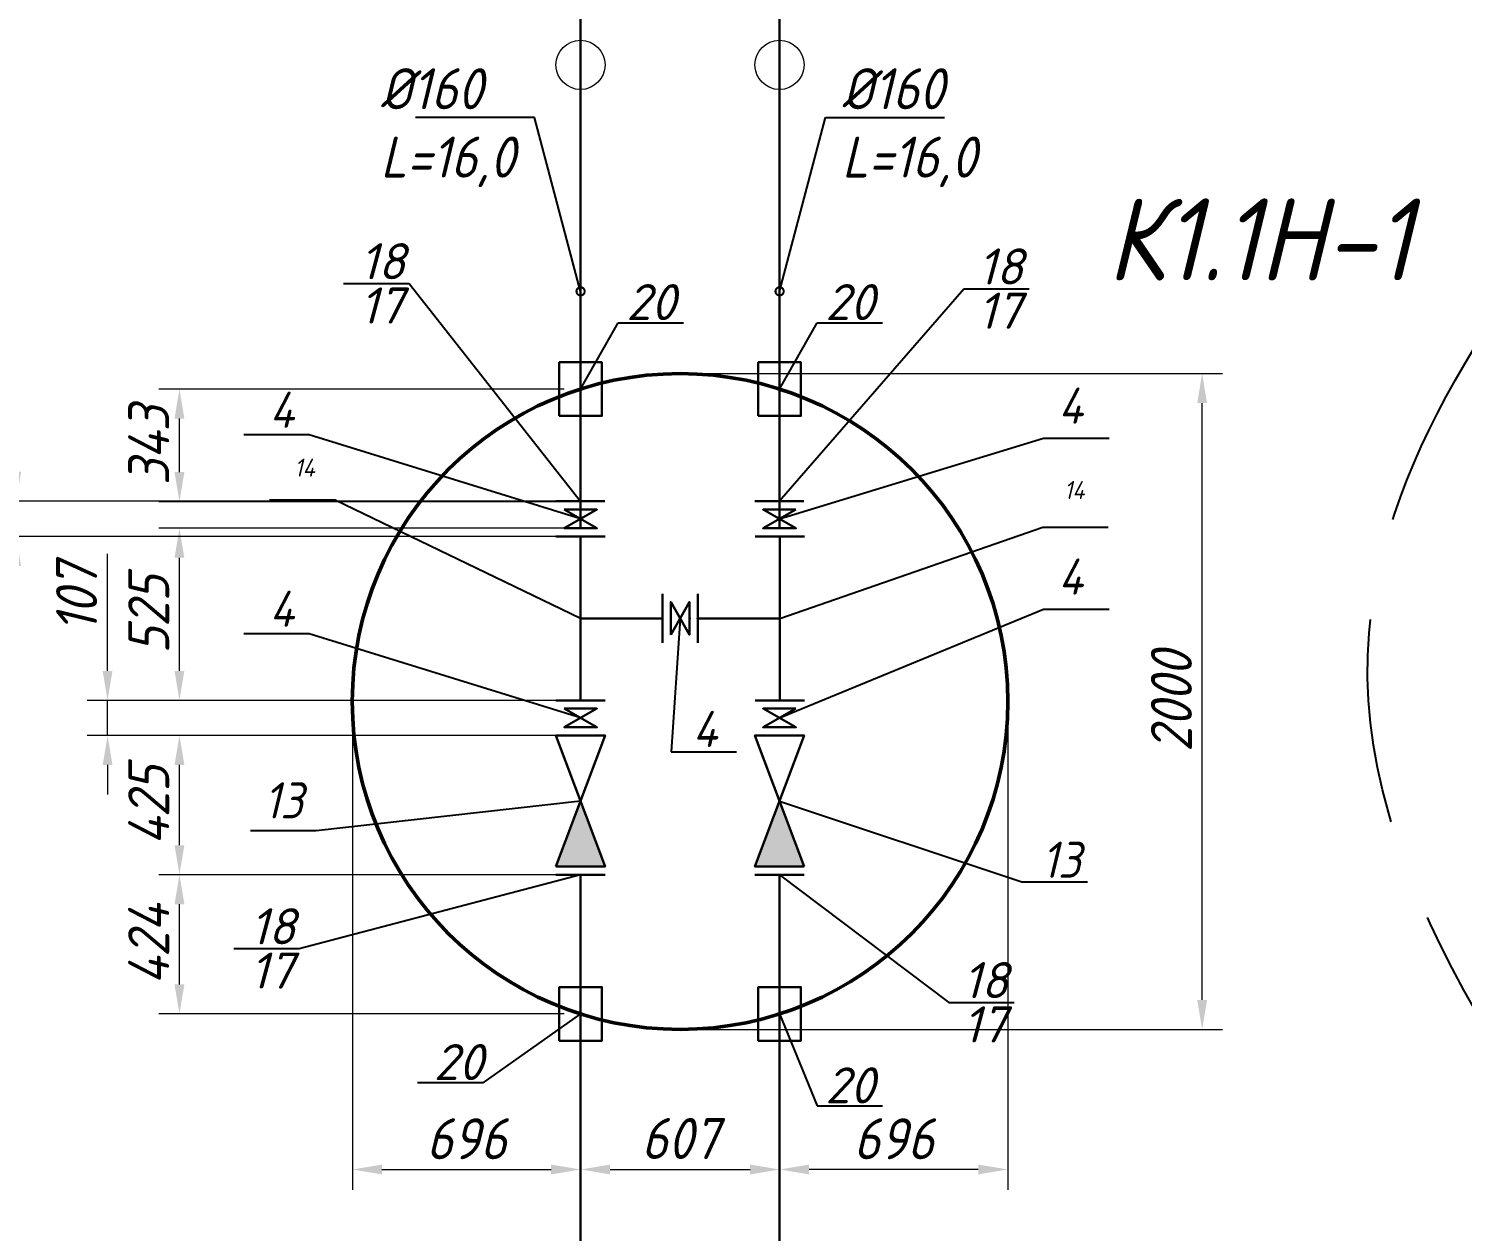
# Model space of a CAD drawing. Header units: metres. Extents: x 595374 to 595655, y 559668 to 560182.
# Drawn here: x 595419.4 to 595506.9, y 559724.9 to 559798.3 of the extents above; entities that cross this region are included whole.
import ezdxf
from ezdxf import colors
from ezdxf.entities.mleader import LeaderData, LeaderLine
from ezdxf.math import Vec2, Vec3

# ---------------------------------------------------------------- set-up
doc = ezdxf.new("R2010")
doc.units = ezdxf.units.M
doc.linetypes.add('HIDDEN', pattern=[0.375, 0.25, -0.125])
doc.layers.get('Defpoints').update_dxf_attribs({"color": 110, "lineweight": 30})
doc.layers.add('.Размер', color=7, linetype='Continuous')
doc.layers.add('Пересечения трубопроводы', color=7, linetype='Continuous')
doc.layers.add('_dy150', color=7, linetype='Continuous', lineweight=30, true_color=0xc097c6)
doc.layers.add('_Деталировка_Марка', color=7, linetype='Continuous', true_color=0x0090ba)
doc.styles.add('ISO Italic', font='isocpeui.ttf', dxfattribs={"width": 0.9})
doc.dimstyles.new('ISO Italic 2.5 50', dxfattribs={"dimscale": 0, "dimtxt": 2.5, "dimasz": 1.8, "dimexe": 1.25, "dimexo": 1, "dimtad": 1, "dimdec": 0, "dimlfac": 50, "dimdsep": 46, "dimtxsty": 'ISO Italic', "dimcen": 2.2, "dimadec": 0, "dimazin": 3, "dimtfac": 1, "dimtdec": 0, "dimtmove": 0, "dimatfit": 3, "dimfxl": 1, "dimtfill": 1, "dimlwd": 9, "dimlwe": 9, "dimarcsym": 0})

# ---------------------------------------------------------------- blocks, each defined once
blk = doc.blocks.new('*U45')
for p in [(-5.5, 0), (5.5, 0), (0, -5.5)]:
    blk.add_point(p)
at = {"layer": '_dy150'}
for p, q in [((-5, 1.5), (-5, -1.5)), ((5, 1.5), (5, -1.5)), ((-5, 0), (5, 0)), ((0, 0), (0, -5)), ((1.5, -5), (-1.5, -5))]:
    blk.add_line(p, q, dxfattribs=at)
at = {"layer": '_Деталировка_Марка'}
for p, q in [((-7.208, 14.976), (-7.208, 18.976)), ((0, 0), (-7.208, 14.976))]:
    blk.add_line(p, q, dxfattribs=at)
at = {"flags": 1}
for tag, p in [('НАИМЕНОВАНИЕ_1', (6.542, 0.905)), ('МАРКА_1', (6.552, -2.181))]:
    blk.add_attdef(tag, p, '', height=2.2, dxfattribs=at)
at = {"layer": '_Деталировка_Марка', "style": 'ISO Italic', "width": 0.9}
blk.add_attdef('ПОЗИЦИЯ_1', (-9.745, 18.419), '', height=2.2, rotation=270, dxfattribs=at)
blk = doc.blocks.new('*U38')
for p in [(1.07, 0), (-1.07, 0)]:
    blk.add_point(p)
at = {"layer": '_dy150', "flags": 128}
blk.add_lwpolyline([(-0.57, 1), (0.57, -1), (0.57, 1), (-0.57, -1)], close=True, dxfattribs=at)
at = {"layer": '_Деталировка_Марка'}
for p, q in [((0, 0), (-0.55, 8.145)), ((-0.55, 8.145), (3.45, 8.145))]:
    blk.add_line(p, q, dxfattribs=at)
at = {"flags": 1}
for tag, p in [('НАИМЕНОВАНИЕ_1', (1.644, 0.67)), ('МАРКА_1', (1.644, -3.101))]:
    blk.add_attdef(tag, p, '', height=2.2, dxfattribs=at)
at = {"layer": '_Деталировка_Марка', "style": 'ISO Italic', "width": 0.9}
blk.add_attdef('ПОЗИЦИЯ_1', (0.778, 5.642), '', height=2.2, dxfattribs=at)
blk = doc.blocks.new('*U36')
for p in [(-5.5, 0), (5.5, 0), (0, -5.5)]:
    blk.add_point(p)
at = {"layer": '_dy150'}
for p, q in [((-5, 1.5), (-5, -1.5)), ((5, 1.5), (5, -1.5)), ((-5, 0), (5, 0)), ((0, 0), (0, -5)), ((1.5, -5), (-1.5, -5))]:
    blk.add_line(p, q, dxfattribs=at)
at = {"layer": '_Деталировка_Марка'}
for p, q in [((-5.555, 16.043), (-5.555, 20.043)), ((0, 0), (-5.555, 16.043))]:
    blk.add_line(p, q, dxfattribs=at)
at = {"flags": 1}
for tag, p in [('НАИМЕНОВАНИЕ_1', (6.542, 0.905)), ('МАРКА_1', (6.552, -2.181))]:
    blk.add_attdef(tag, p, '', height=2.2, dxfattribs=at)
at = {"layer": '_Деталировка_Марка', "style": 'ISO Italic', "width": 0.9}
blk.add_attdef('ПОЗИЦИЯ_1', (-8.38, 19.272), '', height=2.2, rotation=270, dxfattribs=at)
blk = doc.blocks.new('*U46')
for p in [(1.07, 0), (-1.07, 0)]:
    blk.add_point(p)
at = {"layer": '_dy150', "flags": 128}
blk.add_lwpolyline([(-0.57, 1), (0.57, -1), (0.57, 1), (-0.57, -1)], close=True, dxfattribs=at)
at = {"layer": '_Деталировка_Марка'}
for p, q in [((-5.133, 16.554), (-5.133, 20.554)), ((0, 0), (-5.133, 16.554))]:
    blk.add_line(p, q, dxfattribs=at)
at = {"flags": 1}
for tag, p in [('НАИМЕНОВАНИЕ_1', (1.644, 0.67)), ('МАРКА_1', (1.644, -3.101))]:
    blk.add_attdef(tag, p, '', height=2.2, dxfattribs=at)
at = {"layer": '_Деталировка_Марка', "style": 'ISO Italic', "width": 0.9}
blk.add_attdef('ПОЗИЦИЯ_1', (-7.757, 18.975), '', height=2.2, rotation=270, dxfattribs=at)
blk = doc.blocks.new('*U41')
at = {"layer": '_dy150'}
h = blk.add_hatch(color=256, dxfattribs=at)
h.dxf.hatch_style = 1
h.paths.add_polyline_path([(4, 1.5), (0, 0), (4, -1.5)])
for p in [(-4.5, 0), (4.5, 0)]:
    blk.add_point(p)
at = {"layer": '_dy150', "flags": 128}
blk.add_lwpolyline([(4, 1.5), (4, -1.5), (-4, 1.5), (-4, -1.5), (4, 1.5)], dxfattribs=at)
at = {"layer": '_Деталировка_Марка'}
for p, q in [((1.825, 16.142), (1.825, 20.142)), ((0, 0), (1.825, 16.142))]:
    blk.add_line(p, q, dxfattribs=at)
at = {"flags": 1}
for tag, p in [('НАИМЕНОВАНИЕ_1', (5.586, 1.606)), ('МАРКА_1', (5.536, -1.834))]:
    blk.add_attdef(tag, p, '', height=2.2, dxfattribs=at)
at = {"layer": '_Деталировка_Марка', "style": 'ISO Italic', "width": 0.9}
blk.add_attdef('ПОЗИЦИЯ_1', (-1.14, 19.316), '', height=2.2, rotation=270, dxfattribs=at)
blk = doc.blocks.new('*U49')
blk.add_point((-0.5, 0))
at = {"layer": '_dy150'}
blk.add_line((0, -1.5), (0, 1.5), dxfattribs=at)
at = {"layer": '_Деталировка_Марка', "linetype": 'ByBlock'}
for p, q in [((0, 0), (13.27, -10.446)), ((13.27, -10.446), (13.27, -14.446))]:
    blk.add_line(p, q, dxfattribs=at)
at = {"flags": 1}
for tag, p in [('НАИМЕНОВАНИЕ_1', (-6.01, -7.934)), ('МАРКА_1', (-6.001, -11.019)), ('НАИМЕНОВАНИЕ_2', (-6.01, -13.784)), ('МАРКА_2', (-6.001, -16.87))]:
    blk.add_attdef(tag, p, '', height=2.2, dxfattribs=at)
at = {"layer": '_Деталировка_Марка', "linetype": 'ByBlock', "style": 'ISO Italic'}
for tag, p in [('ПОЗИЦИЯ_2', (15.742, -13.446)), ('ПОЗИЦИЯ_1', (13.044, -13.446))]:
    blk.add_attdef(tag, p, '', height=2.2, rotation=90, dxfattribs=at)
blk = doc.blocks.new('*U50')
blk.add_point((-0.5, 0))
at = {"layer": '_dy150'}
blk.add_line((0, -1.5), (0, 1.5), dxfattribs=at)
at = {"layer": '_Деталировка_Марка', "linetype": 'ByBlock'}
for p, q in [((4.515, 17.164), (4.515, 21.164)), ((0, 0), (4.515, 17.164))]:
    blk.add_line(p, q, dxfattribs=at)
at = {"flags": 1}
for tag, p in [('НАИМЕНОВАНИЕ_1', (-6.01, -7.934)), ('МАРКА_1', (-6.001, -11.019)), ('НАИМЕНОВАНИЕ_2', (-6.01, -13.784)), ('МАРКА_2', (-6.001, -16.87))]:
    blk.add_attdef(tag, p, '', height=2.2, dxfattribs=at)
at = {"layer": '_Деталировка_Марка', "linetype": 'ByBlock', "style": 'ISO Italic'}
for tag, p in [('ПОЗИЦИЯ_2', (2.042, 20.164)), ('ПОЗИЦИЯ_1', (4.74, 20.164))]:
    blk.add_attdef(tag, p, '', height=2.2, rotation=270, dxfattribs=at)
blk = doc.blocks.new('*U39')
for p in [(1.07, 0), (-1.07, 0)]:
    blk.add_point(p)
at = {"layer": '_dy150', "flags": 128}
blk.add_lwpolyline([(-0.57, 1), (0.57, -1), (0.57, 1), (-0.57, -1)], close=True, dxfattribs=at)
at = {"layer": '_Деталировка_Марка'}
for p, q in [((-6.64, 16.116), (-6.64, 20.116)), ((0, 0), (-6.64, 16.116))]:
    blk.add_line(p, q, dxfattribs=at)
at = {"flags": 1}
for tag, p in [('НАИМЕНОВАНИЕ_1', (1.644, 0.67)), ('МАРКА_1', (1.644, -3.101))]:
    blk.add_attdef(tag, p, '', height=2.2, dxfattribs=at)
at = {"layer": '_Деталировка_Марка', "style": 'ISO Italic', "width": 0.9}
blk.add_attdef('ПОЗИЦИЯ_1', (-9.719, 18.94), '', height=2.2, rotation=270, dxfattribs=at)
blk = doc.blocks.new('*U47')
at = {"layer": '_dy150'}
h = blk.add_hatch(color=256, dxfattribs=at)
h.dxf.hatch_style = 1
h.paths.add_polyline_path([(4, 1.5), (0, 0), (4, -1.5)])
for p in [(-4.5, 0), (4.5, 0)]:
    blk.add_point(p)
at = {"layer": '_dy150', "flags": 128}
blk.add_lwpolyline([(4, 1.5), (4, -1.5), (-4, 1.5), (-4, -1.5), (4, 1.5)], dxfattribs=at)
at = {"layer": '_Деталировка_Марка'}
for p, q in [((4.926, 14.781), (4.926, 18.781)), ((0, 0), (4.926, 14.781))]:
    blk.add_line(p, q, dxfattribs=at)
at = {"flags": 1}
for tag, p in [('НАИМЕНОВАНИЕ_1', (5.586, 1.606)), ('МАРКА_1', (5.536, -1.834))]:
    blk.add_attdef(tag, p, '', height=2.2, dxfattribs=at)
at = {"layer": '_Деталировка_Марка', "style": 'ISO Italic', "width": 0.9}
blk.add_attdef('ПОЗИЦИЯ_1', (2.481, 17.923), '', height=2.2, rotation=270, dxfattribs=at)
blk = doc.blocks.new('*U43')
blk.add_point((-0.5, 0))
at = {"layer": '_dy150'}
blk.add_line((0, -1.5), (0, 1.5), dxfattribs=at)
at = {"layer": '_Деталировка_Марка', "linetype": 'ByBlock'}
for p, q in [((0, 0), (12.952, -11.255)), ((12.952, -11.255), (12.952, -15.255))]:
    blk.add_line(p, q, dxfattribs=at)
at = {"flags": 1}
for tag, p in [('НАИМЕНОВАНИЕ_1', (-6.01, -7.934)), ('МАРКА_1', (-6.001, -11.019)), ('НАИМЕНОВАНИЕ_2', (-6.01, -13.784)), ('МАРКА_2', (-6.001, -16.87))]:
    blk.add_attdef(tag, p, '', height=2.2, dxfattribs=at)
at = {"layer": '_Деталировка_Марка', "linetype": 'ByBlock', "style": 'ISO Italic'}
for tag, p in [('ПОЗИЦИЯ_2', (15.424, -14.255)), ('ПОЗИЦИЯ_1', (12.727, -14.255))]:
    blk.add_attdef(tag, p, '', height=2.2, rotation=90, dxfattribs=at)
blk = doc.blocks.new('*U44')
blk.add_point((-0.5, 0))
at = {"layer": '_dy150'}
blk.add_line((0, -1.5), (0, 1.5), dxfattribs=at)
at = {"layer": '_Деталировка_Марка', "linetype": 'ByBlock'}
for p, q in [((7.797, 10.321), (7.797, 14.321)), ((0, 0), (7.797, 10.321))]:
    blk.add_line(p, q, dxfattribs=at)
at = {"flags": 1}
for tag, p in [('НАИМЕНОВАНИЕ_1', (-6.01, -7.934)), ('МАРКА_1', (-6.001, -11.019)), ('НАИМЕНОВАНИЕ_2', (-6.01, -13.784)), ('МАРКА_2', (-6.001, -16.87))]:
    blk.add_attdef(tag, p, '', height=2.2, dxfattribs=at)
at = {"layer": '_Деталировка_Марка', "linetype": 'ByBlock', "style": 'ISO Italic'}
for tag, p in [('ПОЗИЦИЯ_2', (5.325, 13.321)), ('ПОЗИЦИЯ_1', (8.023, 13.321))]:
    blk.add_attdef(tag, p, '', height=2.2, rotation=270, dxfattribs=at)
blk = doc.blocks.new('*U62')
at = {"layer": '_dy150', "flags": 128}
blk.add_lwpolyline([(-1.3, -1.633), (-1.3, 1.633), (1.3, 1.633), (1.3, -1.633)], close=True, dxfattribs=at)
at = {"layer": '_Деталировка_Марка', "linetype": 'ByBlock'}
for p, q in [((0, 0), (2.287, -5.614)), ((2.287, -5.614), (6.287, -5.614))]:
    blk.add_line(p, q, dxfattribs=at)
at = {"flags": 1}
for tag, p in [('НАИМЕНОВАНИЕ_1', (-6.969, -12.012)), ('МАРКА_1', (-6.969, -15.783))]:
    blk.add_attdef(tag, p, '', height=2.2, dxfattribs=at)
at = {"layer": '_Деталировка_Марка', "linetype": 'ByBlock', "style": 'ISO Italic'}
blk.add_attdef('ПОЗИЦИЯ_1', (2.787, -5.456), '', height=2.2, dxfattribs=at)
blk = doc.blocks.new('*U63')
at = {"layer": '_dy150', "flags": 128}
blk.add_lwpolyline([(-1.3, -1.633), (-1.3, 1.633), (1.3, 1.633), (1.3, -1.633)], close=True, dxfattribs=at)
at = {"layer": '_Деталировка_Марка', "linetype": 'ByBlock'}
for p, q in [((0, 0), (-5.953, -4.194)), ((-5.953, -4.194), (-9.953, -4.194))]:
    blk.add_line(p, q, dxfattribs=at)
at = {"flags": 1}
for tag, p in [('НАИМЕНОВАНИЕ_1', (-6.969, -12.012)), ('МАРКА_1', (-6.969, -15.783))]:
    blk.add_attdef(tag, p, '', height=2.2, dxfattribs=at)
at = {"layer": '_Деталировка_Марка', "linetype": 'ByBlock', "style": 'ISO Italic'}
blk.add_attdef('ПОЗИЦИЯ_1', (-8.953, -4.035), '', height=2.2, dxfattribs=at)
blk = doc.blocks.new('*U61')
at = {"layer": '_dy150', "flags": 128}
blk.add_lwpolyline([(-1.3, -1.633), (-1.3, 1.633), (1.3, 1.633), (1.3, -1.633)], close=True, dxfattribs=at)
at = {"layer": '_Деталировка_Марка', "linetype": 'ByBlock'}
for p, q in [((0, 0), (2.287, 4.046)), ((2.287, 4.046), (6.287, 4.046))]:
    blk.add_line(p, q, dxfattribs=at)
at = {"flags": 1}
for tag, p in [('НАИМЕНОВАНИЕ_1', (-6.969, -12.012)), ('МАРКА_1', (-6.969, -15.783))]:
    blk.add_attdef(tag, p, '', height=2.2, dxfattribs=at)
at = {"layer": '_Деталировка_Марка', "linetype": 'ByBlock', "style": 'ISO Italic'}
blk.add_attdef('ПОЗИЦИЯ_1', (2.787, 4.205), '', height=2.2, dxfattribs=at)
blk = doc.blocks.new('*D73')
at = {"layer": '.Размер', "color": 0, "lineweight": 9, "transparency": 16777216}
for p, q in [((595453.073, 559727.227), (595453.073, 559729.941)), ((595465.219, 559727.23), (595465.219, 559729.941)), ((595454.873, 559728.691), (595463.419, 559728.691))]:
    blk.add_line(p, q, dxfattribs=at)
at = {"layer": '.Размер', "color": 0, "transparency": 16777216}
for points in [[(595454.873, 559728.991), (595454.873, 559728.391), (595453.073, 559728.691)], [(595463.419, 559728.991), (595463.419, 559728.391), (595465.219, 559728.691)]]:
    blk.add_solid(points, dxfattribs=at)
at = {"layer": 'Defpoints', "color": 0, "transparency": 16777216}
for p in [(595465.219, 559728.691), (595453.073, 559726.227), (595465.219, 559726.23)]:
    blk.add_point(p, dxfattribs=at)
at = {"layer": '.Размер', "color": 0, "transparency": 16777216, "insert": (595459.146, 559730.583), "char_height": 2.5, "attachment_point": 5, "style": 'ISO Italic', "bg_fill": 3, "box_fill_scale": 1.1, "bg_fill_color": 256, "bg_fill_true_color": 13158600, "bg_fill_transparency": 0}
blk.add_mtext('607', dxfattribs=at)
blk = doc.blocks.new('*D82')
at = {"layer": '.Размер', "color": 0, "lineweight": 9, "transparency": 16777216}
for p, q in [((595460.143, 559777.236), (595492.249, 559777.236)), ((595490.999, 559739.036), (595490.999, 559775.436)), ((595460.143, 559737.236), (595492.249, 559737.236))]:
    blk.add_line(p, q, dxfattribs=at)
at = {"layer": '.Размер', "color": 0, "transparency": 16777216}
for points in [[(595490.699, 559775.436), (595491.299, 559775.436), (595490.999, 559777.236)], [(595490.699, 559739.036), (595491.299, 559739.036), (595490.999, 559737.236)]]:
    blk.add_solid(points, dxfattribs=at)
at = {"layer": 'Defpoints', "color": 0, "transparency": 16777216}
for p in [(595459.143, 559777.236), (595490.999, 559777.236), (595459.143, 559737.236)]:
    blk.add_point(p, dxfattribs=at)
at = {"layer": '.Размер', "color": 0, "transparency": 16777216, "insert": (595489.124, 559757.236), "char_height": 2.5, "attachment_point": 5, "rotation": 90, "style": 'ISO Italic', "bg_fill": 3, "box_fill_scale": 1.1, "bg_fill_color": 256, "bg_fill_true_color": 13158600, "bg_fill_transparency": 0}
blk.add_mtext('2000', dxfattribs=at)
blk = doc.blocks.new('*D83')
at = {"layer": '.Размер', "color": 0, "lineweight": 9, "transparency": 16777216}
for p, q in [((595452.071, 559746.666), (595427.347, 559746.666)), ((595428.597, 559739.98), (595428.597, 559744.866)), ((595452.071, 559738.18), (595427.347, 559738.18))]:
    blk.add_line(p, q, dxfattribs=at)
at = {"layer": '.Размер', "color": 0, "transparency": 16777216}
for points in [[(595428.297, 559744.866), (595428.897, 559744.866), (595428.597, 559746.666)], [(595428.297, 559739.98), (595428.897, 559739.98), (595428.597, 559738.18)]]:
    blk.add_solid(points, dxfattribs=at)
at = {"layer": 'Defpoints', "color": 0, "transparency": 16777216}
for p in [(595428.597, 559746.666), (595453.071, 559746.666), (595453.071, 559738.18)]:
    blk.add_point(p, dxfattribs=at)
at = {"layer": '.Размер', "color": 0, "transparency": 16777216, "insert": (595426.722, 559742.423), "char_height": 2.5, "attachment_point": 5, "rotation": 90, "style": 'ISO Italic', "bg_fill": 3, "box_fill_scale": 1.1, "bg_fill_color": 256, "bg_fill_true_color": 13158600, "bg_fill_transparency": 0}
blk.add_mtext('424', dxfattribs=at)
blk = doc.blocks.new('*D84')
at = {"layer": '.Размер', "color": 0, "lineweight": 9, "transparency": 16777216}
for p, q in [((595452.073, 559755.166), (595427.347, 559755.166)), ((595428.597, 559748.466), (595428.597, 559753.366)), ((595452.073, 559746.666), (595427.347, 559746.666))]:
    blk.add_line(p, q, dxfattribs=at)
at = {"layer": '.Размер', "color": 0, "transparency": 16777216}
for points in [[(595428.297, 559753.366), (595428.897, 559753.366), (595428.597, 559755.166)], [(595428.297, 559748.466), (595428.897, 559748.466), (595428.597, 559746.666)]]:
    blk.add_solid(points, dxfattribs=at)
at = {"layer": 'Defpoints', "color": 0, "transparency": 16777216}
for p in [(595428.597, 559755.166), (595453.073, 559755.166), (595453.073, 559746.666)]:
    blk.add_point(p, dxfattribs=at)
at = {"layer": '.Размер', "color": 0, "transparency": 16777216, "insert": (595426.722, 559750.916), "char_height": 2.5, "attachment_point": 5, "rotation": 90, "style": 'ISO Italic', "bg_fill": 3, "box_fill_scale": 1.1, "bg_fill_color": 256, "bg_fill_true_color": 13158600, "bg_fill_transparency": 0}
blk.add_mtext('425', dxfattribs=at)
blk = doc.blocks.new('*D85')
at = {"layer": '.Размер', "color": 0, "lineweight": 9, "transparency": 16777216}
for p, q in [((595424.212, 559759.106), (595424.212, 559766.233)), ((595452.073, 559757.306), (595422.962, 559757.306)), ((595424.212, 559755.166), (595424.212, 559757.306)), ((595452.073, 559755.166), (595422.962, 559755.166)), ((595424.212, 559753.366), (595424.212, 559751.566))]:
    blk.add_line(p, q, dxfattribs=at)
at = {"layer": '.Размер', "color": 0, "transparency": 16777216}
for points in [[(595423.912, 559759.106), (595424.512, 559759.106), (595424.212, 559757.306)], [(595423.912, 559753.366), (595424.512, 559753.366), (595424.212, 559755.166)]]:
    blk.add_solid(points, dxfattribs=at)
at = {"layer": 'Defpoints', "color": 0, "transparency": 16777216}
for p in [(595424.212, 559757.306), (595453.073, 559757.306), (595453.073, 559755.166)]:
    blk.add_point(p, dxfattribs=at)
at = {"layer": '.Размер', "color": 0, "transparency": 16777216, "insert": (595422.321, 559763.57), "char_height": 2.5, "attachment_point": 5, "rotation": 90, "style": 'ISO Italic', "bg_fill": 3, "box_fill_scale": 1.1, "bg_fill_color": 256, "bg_fill_true_color": 13158600, "bg_fill_transparency": 0}
blk.add_mtext('107', dxfattribs=at)
blk = doc.blocks.new('*D74')
at = {"layer": '.Размер', "color": 0, "lineweight": 9, "transparency": 16777216}
for p, q in [((595452.073, 559767.806), (595427.347, 559767.806)), ((595428.597, 559759.106), (595428.597, 559766.006)), ((595452.073, 559757.306), (595427.347, 559757.306))]:
    blk.add_line(p, q, dxfattribs=at)
at = {"layer": '.Размер', "color": 0, "transparency": 16777216}
for points in [[(595428.297, 559766.006), (595428.897, 559766.006), (595428.597, 559767.806)], [(595428.297, 559759.106), (595428.897, 559759.106), (595428.597, 559757.306)]]:
    blk.add_solid(points, dxfattribs=at)
at = {"layer": 'Defpoints', "color": 0, "transparency": 16777216}
for p in [(595428.597, 559767.806), (595453.073, 559767.806), (595453.073, 559757.306)]:
    blk.add_point(p, dxfattribs=at)
at = {"layer": '.Размер', "color": 0, "transparency": 16777216, "insert": (595426.722, 559762.556), "char_height": 2.5, "attachment_point": 5, "rotation": 90, "style": 'ISO Italic', "bg_fill": 3, "box_fill_scale": 1.1, "bg_fill_color": 256, "bg_fill_true_color": 13158600, "bg_fill_transparency": 0}
blk.add_mtext('525', dxfattribs=at)
blk = doc.blocks.new('*D75')
at = {"layer": '.Размер', "color": 0, "lineweight": 9, "transparency": 16777216}
for p, q in [((595452.073, 559776.292), (595427.347, 559776.292)), ((595428.597, 559771.224), (595428.597, 559774.492)), ((595452.073, 559769.424), (595427.347, 559769.424))]:
    blk.add_line(p, q, dxfattribs=at)
at = {"layer": '.Размер', "color": 0, "transparency": 16777216}
for points in [[(595428.297, 559774.492), (595428.897, 559774.492), (595428.597, 559776.292)], [(595428.297, 559771.224), (595428.897, 559771.224), (595428.597, 559769.424)]]:
    blk.add_solid(points, dxfattribs=at)
at = {"layer": 'Defpoints', "color": 0, "transparency": 16777216}
for p in [(595428.597, 559776.292), (595453.073, 559776.292), (595453.073, 559769.424)]:
    blk.add_point(p, dxfattribs=at)
at = {"layer": '.Размер', "color": 0, "transparency": 16777216, "insert": (595426.722, 559772.858), "char_height": 2.5, "attachment_point": 5, "rotation": 90, "style": 'ISO Italic', "bg_fill": 3, "box_fill_scale": 1.1, "bg_fill_color": 256, "bg_fill_true_color": 13158600, "bg_fill_transparency": 0}
blk.add_mtext('343', dxfattribs=at)
blk = doc.blocks.new('*D86')
at = {"layer": '.Размер', "color": 0, "lineweight": 9, "transparency": 16777216}
for p, q in [((595479.143, 559756.236), (595479.143, 559727.441)), ((595465.216, 559737.18), (595465.216, 559727.441)), ((595477.343, 559728.691), (595467.016, 559728.691))]:
    blk.add_line(p, q, dxfattribs=at)
at = {"layer": '.Размер', "color": 0, "transparency": 16777216}
for points in [[(595467.016, 559728.991), (595467.016, 559728.391), (595465.216, 559728.691)], [(595477.343, 559728.991), (595477.343, 559728.391), (595479.143, 559728.691)]]:
    blk.add_solid(points, dxfattribs=at)
at = {"layer": 'Defpoints', "color": 0, "transparency": 16777216}
for p in [(595479.143, 559757.236), (595465.216, 559738.18), (595465.216, 559728.691)]:
    blk.add_point(p, dxfattribs=at)
at = {"layer": '.Размер', "color": 0, "transparency": 16777216, "insert": (595472.18, 559730.566), "char_height": 2.5, "attachment_point": 5, "style": 'ISO Italic', "bg_fill": 3, "box_fill_scale": 1.1, "bg_fill_color": 256, "bg_fill_true_color": 13158600, "bg_fill_transparency": 0}
blk.add_mtext('696', dxfattribs=at)
blk = doc.blocks.new('*D76')
at = {"layer": '.Размер', "color": 0, "lineweight": 9, "transparency": 16777216}
for p, q in [((595439.149, 559756.236), (595439.149, 559727.441)), ((595453.077, 559737.18), (595453.077, 559727.441)), ((595440.949, 559728.691), (595451.277, 559728.691))]:
    blk.add_line(p, q, dxfattribs=at)
at = {"layer": '.Размер', "color": 0, "transparency": 16777216}
for points in [[(595440.949, 559728.991), (595440.949, 559728.391), (595439.149, 559728.691)], [(595451.277, 559728.991), (595451.277, 559728.391), (595453.077, 559728.691)]]:
    blk.add_solid(points, dxfattribs=at)
at = {"layer": 'Defpoints', "color": 0, "transparency": 16777216}
for p in [(595439.149, 559757.236), (595453.077, 559738.18), (595453.077, 559728.691)]:
    blk.add_point(p, dxfattribs=at)
at = {"layer": '.Размер', "color": 0, "transparency": 16777216, "insert": (595446.113, 559730.566), "char_height": 2.5, "attachment_point": 5, "style": 'ISO Italic', "bg_fill": 3, "box_fill_scale": 1.1, "bg_fill_color": 256, "bg_fill_true_color": 13158600, "bg_fill_transparency": 0}
blk.add_mtext('696', dxfattribs=at)
blk = doc.blocks.new('_DotSmall')
at = {"color": 0, "linetype": 'ByBlock', "const_width": 0.5}
blk.add_lwpolyline([(-0.0625, 0, 1), (0.0625, 0, 1)], format="xyb", close=True, dxfattribs=at)
blk = doc.blocks.new('*U72')
for p in [(1.07, 0), (-1.07, 0)]:
    blk.add_point(p)
at = {"layer": '_dy150', "flags": 128}
blk.add_lwpolyline([(-0.57, 1), (0.57, -1), (0.57, 1), (-0.57, -1)], close=True, dxfattribs=at)
at = {"layer": '_Деталировка_Марка'}
for p, q in [((-4.928, 16.116), (-4.928, 20.116)), ((0, 0), (-4.928, 16.116))]:
    blk.add_line(p, q, dxfattribs=at)
at = {"flags": 1}
for tag, p in [('НАИМЕНОВАНИЕ_1', (1.644, 0.67)), ('МАРКА_1', (1.644, -3.101))]:
    blk.add_attdef(tag, p, '', height=2.2, dxfattribs=at)
at = {"layer": '_Деталировка_Марка', "style": 'ISO Italic', "width": 0.9}
blk.add_attdef('ПОЗИЦИЯ_1', (-8.007, 18.94), '', height=2.2, rotation=270, dxfattribs=at)
blk = doc.blocks.new('*D80')
at = {"layer": '.Размер', "color": 0, "lineweight": 9, "transparency": 16777216}
for p, q in [((595418.632, 559771.246), (595418.632, 559778.373)), ((595452.073, 559769.446), (595417.382, 559769.446)), ((595418.632, 559767.306), (595418.632, 559769.446)), ((595452.073, 559767.306), (595417.382, 559767.306)), ((595418.632, 559765.506), (595418.632, 559763.706))]:
    blk.add_line(p, q, dxfattribs=at)
at = {"layer": '.Размер', "color": 0, "transparency": 16777216}
for points in [[(595418.332, 559771.246), (595418.932, 559771.246), (595418.632, 559769.446)], [(595418.332, 559765.506), (595418.932, 559765.506), (595418.632, 559767.306)]]:
    blk.add_solid(points, dxfattribs=at)
at = {"layer": 'Defpoints', "color": 0, "transparency": 16777216}
for p in [(595418.632, 559769.446), (595453.073, 559769.446), (595453.073, 559767.306)]:
    blk.add_point(p, dxfattribs=at)
at = {"layer": '.Размер', "color": 0, "transparency": 16777216, "insert": (595416.741, 559775.71), "char_height": 2.5, "attachment_point": 5, "rotation": 90, "style": 'ISO Italic', "bg_fill": 3, "box_fill_scale": 1.1, "bg_fill_color": 256, "bg_fill_true_color": 13158600, "bg_fill_transparency": 0}
blk.add_mtext('107', dxfattribs=at)

msp = doc.modelspace()

# ---------------------------------------------------------------- linework, layer by layer
at = {"lineweight": 18}
for centre in [(595453.073, 559796.064), (595465.213, 559796.064)]:
    msp.add_circle(centre, 1.5, dxfattribs=at)
at = {"linetype": 'HIDDEN', "ltscale": 50}
msp.add_spline([(595521.919, 559718.025), (595501.189, 559761.413), (595518.757, 559793.191), (595578.834, 559846.712), (595617.131, 559918.724)], degree=3, dxfattribs=at)
at = {"layer": '_dy150'}
for p, q in [((595453.073, 559767.806), (595453.073, 559849.157)), ((595465.213, 559767.806), (595465.213, 559849.157)), ((595453.073, 559698.944), (595453.073, 559746.666)), ((595465.23, 559688.944), (595465.213, 559746.666))]:
    msp.add_line(p, q, dxfattribs=at)
at = {"layer": 'Пересечения трубопроводы', "color": 7, "lineweight": 50}
msp.add_circle((595459.143, 559757.236), 20, dxfattribs=at)

# ---------------------------------------------------------------- block references
ref = msp.add_blockref('*U49', (595453.056, 559769.446), dxfattribs=dict(xscale=-1, rotation=270))
ref.add_attrib('ПОЗИЦИЯ_1', '17', (595439.61, 559780.29), dxfattribs={"layer": '_Деталировка_Марка', "linetype": 'ByBlock', "height": 2.2, "style": 'ISO Italic'})
ref.add_attrib('ПОЗИЦИЯ_2', '18', (595439.61, 559782.988), dxfattribs={"layer": '_Деталировка_Марка', "linetype": 'ByBlock', "height": 2.2, "style": 'ISO Italic'})
ref = msp.add_blockref('*U43', (595465.196, 559769.446), dxfattribs=dict(rotation=90.00000000000001))
ref.add_attrib('ПОЗИЦИЯ_1', '17', (595477.316, 559779.972), dxfattribs={"layer": '_Деталировка_Марка', "linetype": 'ByBlock', "height": 2.2, "style": 'ISO Italic'})
ref.add_attrib('ПОЗИЦИЯ_2', '18', (595477.316, 559782.67), dxfattribs={"layer": '_Деталировка_Марка', "linetype": 'ByBlock', "height": 2.2, "style": 'ISO Italic'})
ref = msp.add_blockref('*U50', (595453.073, 559746.666), dxfattribs=dict(xscale=-1, rotation=90))
ref.add_attrib('ПОЗИЦИЯ_1', '17', (595432.91, 559739.726), dxfattribs={"layer": '_Деталировка_Марка', "linetype": 'ByBlock', "height": 2.2, "style": 'ISO Italic'})
ref.add_attrib('ПОЗИЦИЯ_2', '18', (595432.91, 559742.424), dxfattribs={"layer": '_Деталировка_Марка', "linetype": 'ByBlock', "height": 2.2, "style": 'ISO Italic'})
ref = msp.add_blockref('*U44', (595465.213, 559746.666), dxfattribs=dict(rotation=270))
ref.add_attrib('ПОЗИЦИЯ_1', '17', (595476.4, 559736.443), dxfattribs={"layer": '_Деталировка_Марка', "linetype": 'ByBlock', "height": 2.2, "style": 'ISO Italic'})
ref.add_attrib('ПОЗИЦИЯ_2', '18', (595476.4, 559739.141), dxfattribs={"layer": '_Деталировка_Марка', "linetype": 'ByBlock', "height": 2.2, "style": 'ISO Italic'})
at = {"layer": '_Деталировка_Марка'}
for name, p in [('*U61', (595453.073, 559776.292)), ('*U61', (595465.213, 559776.292)), ('*U63', (595453.071, 559738.18)), ('*U62', (595465.216, 559738.18))]:
    msp.add_blockref(name, p, dxfattribs=at).add_auto_attribs({'ПОЗИЦИЯ_1': '20'})
ref = msp.add_blockref('*U45', (595453.073, 559762.306), dxfattribs=dict(at, xscale=-1, rotation=90))
ref.add_attrib('ПОЗИЦИЯ_1', '14', (595435.615, 559770.95), dxfattribs={"height": 1.1, "style": 'ISO Italic', "width": 0.9})
ref = msp.add_blockref('*U36', (595465.23, 559762.306), dxfattribs=dict(at, rotation=270))
ref.add_attrib('ПОЗИЦИЯ_1', '14', (595482.581, 559769.586), dxfattribs={"height": 1.1, "style": 'ISO Italic', "width": 0.9})
ref = msp.add_blockref('*U39', (595465.213, 559756.236), dxfattribs=dict(at, rotation=270))
ref.add_attrib('ПОЗИЦИЯ_1', '4', (595482.232, 559763.755), dxfattribs={"height": 2.2, "style": 'ISO Italic', "width": 0.9})
ref = msp.add_blockref('*U46', (595453.073, 559756.236), dxfattribs=dict(at, xscale=-1, rotation=90))
ref.add_attrib('ПОЗИЦИЯ_1', '4', (595434.098, 559761.793), dxfattribs={"height": 2.2, "style": 'ISO Italic', "width": 0.9})
ref = msp.add_blockref('*U38', (595459.143, 559762.306), dxfattribs=dict(at, xscale=-1, rotation=180))
ref.add_attrib('ПОЗИЦИЯ_1', '4', (595459.921, 559754.464), dxfattribs={"height": 2.2, "style": 'ISO Italic', "width": 0.9})
ref = msp.add_blockref('*U41', (595453.073, 559751.166), dxfattribs=dict(at, xscale=-1, rotation=89.99999998665979))
ref.add_attrib('ПОЗИЦИЯ_1', '13', (595433.758, 559750.106), dxfattribs={"height": 2.2, "rotation": 360, "style": 'ISO Italic', "width": 0.9})
ref = msp.add_blockref('*U47', (595465.213, 559751.166), dxfattribs=dict(at, rotation=270.0000000133402))
ref.add_attrib('ПОЗИЦИЯ_1', '13', (595481.215, 559746.485), dxfattribs={"height": 2.2, "rotation": 0, "style": 'ISO Italic', "width": 0.9})

# ---------------------------------------------------------------- texts
at = {"layer": '_Деталировка_Марка', "insert": (595485.202, 559787.926), "char_height": 5, "width": 41.4796, "attachment_point": 1, "rotation": 359.97374, "style": 'ISO Italic'}
msp.add_mtext('К1.1Н-1', dxfattribs=at)

# ---------------------------------------------------------------- leaders
at = {"ltscale": 0.5}
ml = msp.add_multileader_mtext('Standard', dxfattribs=at)
ml.set_content('%%C160\\PL=16,0', color=256, style='ISO Italic')
ml.set_leader_properties(color=256, lineweight=-1)
ml.set_arrow_properties(name='DOTSMALL')
ml.build(insert=Vec2(0, 0))
ml.multileader.update_dxf_attribs({"text_left_attachment_type": 6, "text_right_attachment_type": 6, "dogleg_length": 1, "arrow_head_size": 1, "scale": 0.5})
ctx = ml.context
ctx.base_point, ctx.scale, ctx.char_height, ctx.arrow_head_size, ctx.landing_gap_size, ctx.plane_origin = Vec3(595440.361, 559792.86), 0.5, 2.5, 1, 0.5, Vec3(595445.28, 559805.862)
ctx.left_attachment, ctx.right_attachment = 6, 6
notes = []
notes.append((ctx, [(1, (1, 1, 0), (595450.269, 559792.86), (-1, 0), 0.5, [(0, [(595453.073, 559782.253)], 0, [])])]))
ctx.mtext.insert, ctx.mtext.width, ctx.mtext.flow_direction = Vec3(595440.861, 559795.86), 12.40142, 5
ml = msp.add_multileader_mtext('Standard', dxfattribs=at)
ml.set_content('%%C160\\PL=16,0', color=256, style='ISO Italic')
ml.set_leader_properties(color=256, lineweight=-1)
ml.set_arrow_properties(name='DOTSMALL')
ml.build(insert=Vec2(0, 0))
ml.multileader.update_dxf_attribs({"text_left_attachment_type": 6, "text_right_attachment_type": 6, "dogleg_length": 1, "arrow_head_size": 1, "scale": 0.5})
ctx = ml.context
ctx.base_point, ctx.scale, ctx.char_height, ctx.arrow_head_size, ctx.landing_gap_size, ctx.plane_origin = Vec3(595468.52, 559792.86), 0.5, 2.5, 1, 0.5, Vec3(595473.01, 559805.862)
ctx.left_attachment, ctx.right_attachment = 6, 6
notes.append((ctx, [(1, (1, 1, 0), (595468.02, 559792.86), (1, 0), 0.5, [(0, [(595465.216, 559782.253)], 0, [])])]))
ctx.mtext.insert, ctx.mtext.width, ctx.mtext.flow_direction = Vec3(595469.02, 559795.86), 12.40142, 5
for ctx, leaders in notes:
    for number, flags, end, landing, length, lines in leaders:
        leader = LeaderData()
        leader.index, (leader.has_last_leader_line, leader.has_dogleg_vector, leader.attachment_direction) = number, flags
        leader.last_leader_point, leader.dogleg_vector, leader.dogleg_length = Vec3(end), Vec3(landing), length
        for number, points, colour, breaks in lines:
            line = LeaderLine()
            line.index, line.vertices, line.color, line.breaks = number, Vec3.list(points), colors.encode_raw_color(colour), breaks
            leader.lines.append(line)
        ctx.leaders.append(leader)

# ---------------------------------------------------------------- next in the draw order: dimensions: what is measured, and where the dimension line sits
at = {"layer": '.Размер'}
for base, p1, p2, picture, middle in [((595490.999, 559777.236), (595459.143, 559737.236), (595459.143, 559777.236), '*D82', (595489.124, 559757.236)), ((595428.597, 559776.292), (595453.073, 559769.424), (595453.073, 559776.292), '*D75', (595426.722, 559772.858)), ((595428.597, 559746.666), (595453.071, 559738.18), (595453.071, 559746.666), '*D83', (595426.722, 559742.423))]:
    dim = msp.add_linear_dim(base=base, p1=p1, p2=p2, angle=90, dimstyle='ISO Italic 2.5 50', override={"dimscale": 1}, dxfattribs=at)
    dim.commit()
    dim.dimension.update_dxf_attribs({"geometry": picture, "text_midpoint": middle})
dim = msp.add_linear_dim(base=(595465.219, 559728.691), p1=(595453.073, 559726.227), p2=(595465.219, 559726.23), dimstyle='ISO Italic 2.5 50', override={"dimscale": 1}, dxfattribs=at)
dim.commit()
dim.dimension.update_dxf_attribs({"geometry": '*D73', "text_midpoint": (595459.146, 559730.583)})

# ---------------------------------------------------------------- next in the draw order: block references
at = {"layer": '_Деталировка_Марка'}
ref = msp.add_blockref('*U72', (595465.213, 559768.376), dxfattribs=dict(at, rotation=270))
ref.add_attrib('ПОЗИЦИЯ_1', '4', (595482.232, 559774.183), dxfattribs={"height": 2.2, "style": 'ISO Italic', "width": 0.9})

# ---------------------------------------------------------------- next in the draw order: dimensions: what is measured, and where the dimension line sits
at = {"layer": '.Размер'}
dim = msp.add_linear_dim(base=(595465.216, 559728.691), p1=(595479.143, 559757.236), p2=(595465.216, 559738.18), dimstyle='ISO Italic 2.5 50', override={"dimscale": 1}, dxfattribs=at)
dim.commit()
dim.dimension.update_dxf_attribs({"geometry": '*D86', "text_midpoint": (595472.18, 559730.566)})
dim = msp.add_linear_dim(base=(595428.597, 559755.166), p1=(595453.073, 559746.666), p2=(595453.073, 559755.166), angle=90, dimstyle='ISO Italic 2.5 50', override={"dimscale": 1}, dxfattribs=at)
dim.commit()
dim.dimension.update_dxf_attribs({"geometry": '*D84', "text_midpoint": (595426.722, 559750.916)})

# ---------------------------------------------------------------- next in the draw order: dimensions: what is measured, and where the dimension line sits
dim = msp.add_linear_dim(base=(595424.212, 559757.306), p1=(595453.073, 559755.166), p2=(595453.073, 559757.306), angle=90, dimstyle='ISO Italic 2.5 50', override={"dimscale": 1}, dxfattribs=at)
dim.commit()
dim.dimension.update_dxf_attribs({"geometry": '*D85', "text_midpoint": (595424.212, 559763.57), "dimtype": 160})

# ---------------------------------------------------------------- next in the draw order: dimensions: what is measured, and where the dimension line sits
dim = msp.add_linear_dim(base=(595428.597, 559767.806), p1=(595453.073, 559757.306), p2=(595453.073, 559767.806), angle=90, dimstyle='ISO Italic 2.5 50', override={"dimscale": 1}, dxfattribs=at)
dim.commit()
dim.dimension.update_dxf_attribs({"geometry": '*D74', "text_midpoint": (595426.722, 559762.556)})

# ---------------------------------------------------------------- next in the draw order: block references
at = {"layer": '_Деталировка_Марка'}
ref = msp.add_blockref('*U46', (595453.073, 559768.376), dxfattribs=dict(at, xscale=-1, rotation=90))
ref.add_attrib('ПОЗИЦИЯ_1', '4', (595434.098, 559773.933), dxfattribs={"height": 2.2, "style": 'ISO Italic', "width": 0.9})

# ---------------------------------------------------------------- next in the draw order: dimensions: what is measured, and where the dimension line sits
at = {"layer": '.Размер'}
dim = msp.add_linear_dim(base=(595453.077, 559728.691), p1=(595439.149, 559757.236), p2=(595453.077, 559738.18), angle=180, dimstyle='ISO Italic 2.5 50', override={"dimscale": 1}, dxfattribs=at)
dim.commit()
dim.dimension.update_dxf_attribs({"geometry": '*D76', "text_midpoint": (595446.113, 559730.566)})

# ---------------------------------------------------------------- next in the draw order: dimensions: what is measured, and where the dimension line sits
dim = msp.add_linear_dim(base=(595418.632, 559769.446), p1=(595453.073, 559767.306), p2=(595453.073, 559769.446), angle=90, dimstyle='ISO Italic 2.5 50', override={"dimscale": 1}, dxfattribs=at)
dim.commit()
dim.dimension.update_dxf_attribs({"geometry": '*D80', "text_midpoint": (595418.632, 559775.71), "dimtype": 160})

doc.saveas('drawing.dxf')
